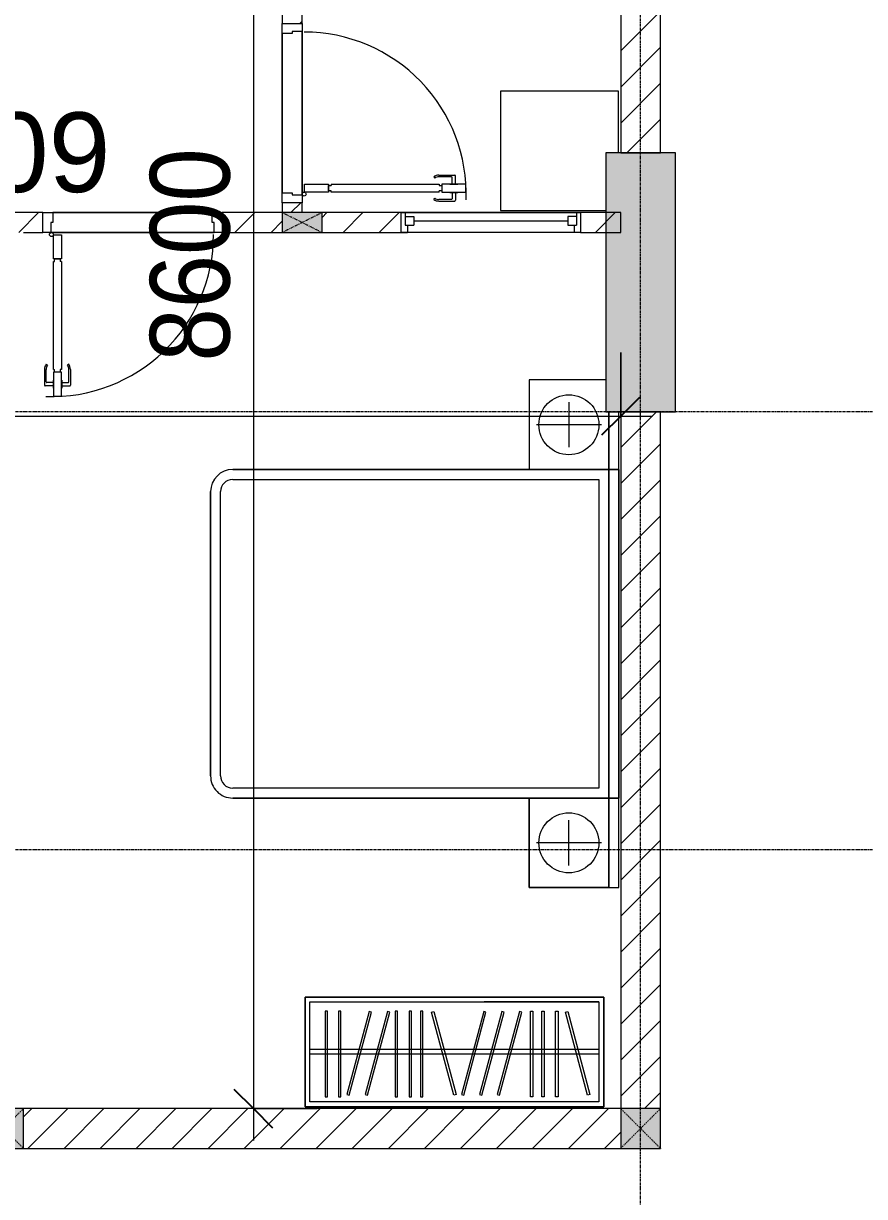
# Model space of a CAD drawing. Header units: millimetres. Extents: x 1591 to 239055, y -15958 to 83255.
# Drawn here: x 170132 to 174357, y 35296 to 41187 of the extents above; entities that cross this region are included whole.
import ezdxf

# ---------------------------------------------------------------- set-up
doc = ezdxf.new("R2010")
doc.units = ezdxf.units.MM
doc.linetypes.add('Dash', pattern=[6, 3, -3])
doc.linetypes.add('Grid Line', pattern=[22.225, 12.7, -3.175, 3.175, -3.175])
for name, color, linetype, lineweight in [('0-1', 250, 'Continuous', 5), ('A-ANNO-DIMS', 211, 'Continuous', 9), ('A-ANNO-DIMS-160', 211, 'Continuous', 9), ('A-AREA-IDEN', 2, 'Continuous', 9), ('A-DETL-GENF-1', 9, 'Continuous', 9), ('A-DOOR-1', 254, 'Continuous', 9), ('A-DOOR-2', 9, 'Continuous', 9), ('A-FLOR-1', 7, 'Continuous', 9), ('A-FLOR-2', 9, 'Continuous', 9), ('A-GLAZ-1', 254, 'Continuous', 9), ('A-GLAZ-2', 9, 'Continuous', 9), ('A-WALL-1', 253, 'Continuous', 18), ('A-WALL-2', 9, 'Continuous', 9), ('A-WALL-3', 113, 'Continuous', 18), ('A-WALL-PATT-1', 10, 'Continuous', 9), ('A-WALL-PATT-2', 111, 'Continuous', 9), ('G-IMPT-1', 254, 'Continuous', 9), ('I-FURN-1', 254, 'Continuous', 9), ('S-COLS', 52, 'Continuous', 9), ('S-COLS-1', 52, 'Continuous', 5), ('S-COLS-2', 250, 'Continuous', 18), ('S-COLS-3', 254, 'Continuous', 9), ('S-COLS-4', 253, 'Continuous', 18), ('S-COLS-5', 52, 'Continuous', 18), ('S-COLS-HDLN', 52, 'Dash', 9), ('S-COLS-HDLN-1', 9, 'Dash', 9), ('S-GRID-1', 1, 'Grid Line', 9)]:
    doc.layers.add(name, color=color, linetype=linetype, lineweight=lineweight)
doc.styles.add('Arial_13', font='arial_0.ttf', dxfattribs={"height": 400})
doc.styles.add('UTM Avo', font='UTM Avo.ttf', dxfattribs={"width": 0.9, "height": 400})
doc.dimstyles.new('1_Dim_chi_tiet_2_5', dxfattribs={"dimscale": 304.8, "dimtxt": 399.720379, "dimasz": 0.629921, "dimexe": 0.524934, "dimexo": 0.0625, "dimgap": 0.052493, "dimtad": 1, "dimdec": 0, "dimrnd": 5, "dimzin": 0, "dimdsep": 46, "dimtxsty": 'UTM Avo', "dimblk1": 'OBLIQUE', "dimblk2": 'OBLIQUE', "dimsah": 1, "dimcen": 0.09, "dimdle": 0.524934, "dimazin": 0, "dimtfac": 1, "dimtdec": 4, "dimtix": 1, "dimtmove": 0, "dimatfit": 3, "dimfxl": 1.049869, "dimfxlon": 1, "dimtvp": 1, "dimtolj": 1, "dimtzin": 0, "dimarcsym": 2})
pattern_1 = [(45, (0, 0), (-90.50967, 90.50967), [])]
pattern_2 = [(45, (95879.7, 0), (-90.50967, 90.50967), [])]

# ---------------------------------------------------------------- blocks, each defined once
blk = doc.blocks.new('NCV_TKTC_KET CAU_rvt-1-TKCS_MB TẦNG 6-8')
at = {"layer": 'S-COLS-1'}
blk.add_hatch(color=256, dxfattribs=at).paths.add_polyline_path([(77527.6, 39236.9), (77527.6, 40536.9), (77177.6, 40536.9), (77177.6, 39236.9)])
at = {"layer": 'A-FLOR-1'}
blk.add_line((77177.6, 40237.8), (75652.6, 40237.8), dxfattribs=at)
at = {"layer": 'S-COLS-2'}
for p, q in [((77527.6, 40536.9), (77177.6, 40536.9)), ((77177.6, 40536.9), (77177.6, 39236.9)), ((77527.6, 39236.9), (77527.6, 40536.9)), ((77177.6, 39236.9), (77527.6, 39236.9))]:
    blk.add_line(p, q, dxfattribs=at)
blk = doc.blocks.new('DOOR_CW_01 CANH MO-PANEL KINH - DIW_01-900x2200-CỬA GỖ VÂN LAMINATE-553375-TKCS_MB TẦNG 6-8')
at = {"layer": 'A-DETL-GENF-1'}
for p, q in [((-397, -182), (-397, -62)), ((-397, -62), (-357, -62)), ((-357, -62), (-357, -182)), ((-357, -182), (-397, -182)), ((-397, -196), (-391, -196)), ((-397, -738), (-397, -196)), ((-391, -196), (-391, -182)), ((-391, -182), (-363, -182)), ((-363, -182), (-363, -196)), ((-357, -196), (-363, -196)), ((-357, -196), (-357, -738)), ((-442, -737), (-442, -816.5)), ((-434, -799.5), (-434, -737)), ((-433.9, -711.2), (-427.3, -715.8)), ((-397, -738), (-391, -738)), ((-357, -752), (-397, -752)), ((-397, -752), (-397, -872)), ((-391, -752), (-391, -738)), ((-363, -752), (-391, -752)), ((-357, -738), (-363, -738)), ((-363, -738), (-363, -752)), ((-357, -872), (-357, -752)), ((-320.1, -711.2), (-326.7, -715.8)), ((-320, -799.5), (-320, -737)), ((-312, -737), (-312, -816.5)), ((-399, -820.5), (-438, -820.5)), ((-399, -803.5), (-430, -803.5)), ((-399, -792.2), (-399, -831.8)), ((-397, -792.2), (-399, -792.2)), ((-397, -792.2), (-397, -831.8)), ((-357, -792.2), (-357, -831.8)), ((-357, -792.2), (-355, -792.2)), ((-355, -792.2), (-355, -831.8)), ((-355, -803.5), (-324, -803.5)), ((-355, -820.5), (-316, -820.5)), ((-399, -831.8), (-397, -831.8)), ((-397, -872), (-357, -872)), ((-355, -831.8), (-357, -831.8))]:
    blk.add_line(p, q, dxfattribs=at)
blk.add_circle((-407, -60), 10, dxfattribs=at)
for centre, radius, start, end in [((-407, -60), 814, 268, 0), ((-397, -737), 45, 145, 180), ((-397, -737), 37, 145, 180), ((-357, -737), 37, 0, 35), ((-357, -737), 45, 360, 35), ((-438, -816.5), 4, 180, 270), ((-430, -799.5), 4, 180, 270), ((-324, -799.5), 4, 270, 0), ((-316, -816.5), 4, 270, 0)]:
    blk.add_arc(centre, radius, start, end, dxfattribs=at)
at = {"layer": 'A-DOOR-2'}
for p, q in [((-450, -50), (-450, 50)), ((-450, 50), (-400, 50)), ((-400, 50), (-400, 0)), ((400, 0), (400, 50)), ((400, 50), (450, 50)), ((450, 50), (450, -50)), ((-410, -50), (-450, -50)), ((-410, 0), (-410, -50)), ((-400, 0), (-410, 0)), ((-407, -50), (-382, -50)), ((410, 0), (400, 0)), ((410, -50), (410, 0)), ((450, -50), (410, -50))]:
    blk.add_line(p, q, dxfattribs=at)
blk = doc.blocks.new('M_Fixed - 900 x 1400-901190-TKCS_MB TẦNG 6-8')
at = {"layer": 'A-GLAZ-2'}
for p, q in [((-450, 63), (-431, 63)), ((-431, 63), (-431, 0)), ((431, 63), (431, 0)), ((448.9, 63), (431, 63)), ((-431, 44), (-387, 44)), ((-387, 44), (-387, 0)), ((-387, 22), (387, 22)), ((387, 44), (387, 0)), ((431, 44), (387, 44)), ((-450, -37), (-418, -37)), ((-431, 0), (-387, 0)), ((-418, 0), (-418, -37)), ((387, 0), (431, 0)), ((418, 0), (418, -37)), ((450, -37), (418, -37))]:
    blk.add_line(p, q, dxfattribs=at)
blk = doc.blocks.new('GIUONG NGU-2TAB-1600x2000 - GIUONG NGU-2TAB-1600x2000-V90-TKCS_MB TẦNG 6-8')
at = {"layer": 'I-FURN-1'}
for p, q in [((458.5, 0), (168.3, 0)), ((458.5, -50), (458.5, 0)), ((2108.2, 0), (458.5, 0)), ((458.5, 0), (458.5, -50)), ((458.5, 0), (2108.2, 0)), ((2108.2, -50), (2108.2, 0)), ((458.5, -50), (168.3, -50)), ((168.3, -50), (458.5, -50)), ((458.5, -50), (168.3, -50)), ((458.5, -450.3), (458.5, -50)), ((2108.2, -50), (458.5, -50)), ((458.5, -50), (458.5, -1938.9)), ((458.5, -50), (2108.2, -50)), ((458.5, -1938.9), (458.5, -50)), ((458.5, -450.3), (458.5, -50)), ((458.5, -50), (2108.2, -50)), ((2558.2, 0), (2108.2, 0)), ((2108.2, 0), (2108.2, -50)), ((2558.2, -50), (2108.2, -50)), ((2108.2, -50), (2108.2, -450.3)), ((2108.2, -1938.9), (2108.2, -50)), ((2108.2, -50), (2558.2, -50)), ((2108.2, -50), (2558.2, -50)), ((2108.2, -450.3), (2108.2, -50)), ((2108.2, -50), (2108.2, -1938.9)), ((2558.2, -50), (2558.2, 0)), ((2558.2, -450.3), (2558.2, -50)), ((2558.2, -50), (2558.2, -450.3)), ((8.5, -65), (8.5, -450.3)), ((8.5, -65), (8.5, -450.3)), ((233.5, -86.8), (233.5, -413.5)), ((508.5, -100), (2058.2, -100)), ((508.5, -1938.9), (508.5, -100)), ((2058.2, -100), (2058.2, -1938.9)), ((2333.2, -86.8), (2333.2, -413.5)), ((120.2, -250.2), (346.8, -250.2)), ((2446.5, -250.2), (2219.8, -250.2)), ((8.5, -450.3), (458.5, -450.3)), ((8.5, -450.3), (458.5, -450.3)), ((2108.2, -450.3), (2558.2, -450.3)), ((2558.2, -450.3), (2108.2, -450.3)), ((1997.1, -2000), (569.6, -2000)), ((569.6, -2050), (1997.1, -2050)), ((1997.1, -2050), (569.6, -2050))]:
    blk.add_line(p, q, dxfattribs=at)
for centre in [(233.5, -250.2), (2333.2, -250.2)]:
    blk.add_circle(centre, 150.7, dxfattribs=at)
for centre, radius, start, end in [((569.6, -1938.9), 111.1, 180, 270), ((569.6, -1938.9), 111.1, 180, 270), ((569.6, -1938.9), 61.1, 180, 270), ((1997.1, -1938.9), 111.1, 270, 360), ((1997.1, -1938.9), 61.1, 270, 0), ((1997.1, -1938.9), 111.1, 270, 0)]:
    blk.add_arc(centre, radius, start, end, dxfattribs=at)
blk = doc.blocks.new('TU QUAN AO-SUITE ROOM_3 - TU QUAN AO-SUITE ROOM_3-885817-TKCS_MB TẦNG 6-8')
at = {"layer": 'I-FURN-1'}
for p, q in [((0, 0), (-550, 0)), ((-550, 0), (-550, -1500)), ((-550, -1500), (-550, 0)), ((-550, 0), (0, 0)), ((0, -1500), (0, 0)), ((0, 0), (0, -1500)), ((-550, -24), (-550, -576)), ((-526, -24), (-24, -24)), ((-526, -1476), (-526, -24)), ((-526, -24), (-526, -600)), ((-287, -24), (-287, -576)), ((-263, -24), (-263, -576)), ((-24, -24), (-24, -1476)), ((-478.3, -181.1), (-61.3, -69.4)), ((-58.2, -80.9), (-475.2, -192.7)), ((-61.3, -69.4), (-58.2, -80.9)), ((-480.1, -229.7), (-50.1, -229.7)), ((-480.1, -241.7), (-480.1, -229.7)), ((-475.2, -192.7), (-478.3, -181.1)), ((-50.1, -229.7), (-50.1, -241.7)), ((-50.1, -241.7), (-480.1, -241.7)), ((-480.1, -299.2), (-50.1, -299.2)), ((-480.1, -311.2), (-480.1, -299.2)), ((-50.1, -311.2), (-480.1, -311.2)), ((-50.1, -299.2), (-50.1, -311.2)), ((-480.1, -356.4), (-50.1, -356.4)), ((-480.1, -368.4), (-480.1, -356.4)), ((-50.1, -368.4), (-480.1, -368.4)), ((-475.2, -411.5), (-478.3, -423.1)), ((-58.2, -523.3), (-475.2, -411.5)), ((-50.1, -356.4), (-50.1, -368.4)), ((-478.3, -423.1), (-61.3, -534.9)), ((-475.2, -500.3), (-478.3, -511.9)), ((-478.3, -511.9), (-61.3, -623.6)), ((-58.2, -612.1), (-475.2, -500.3)), ((-61.3, -534.9), (-58.2, -523.3)), ((-287, -576), (-287, -1476)), ((-263, -576), (-263, -1476)), ((-526, -1476), (-526, -600)), ((-475.2, -591.5), (-478.3, -603.1)), ((-478.3, -603.1), (-61.3, -714.9)), ((-58.2, -703.3), (-475.2, -591.5)), ((-61.3, -623.6), (-58.2, -612.1)), ((-61.3, -714.9), (-58.2, -703.3)), ((-478.3, -853.9), (-61.3, -742.1)), ((-58.2, -753.7), (-475.2, -865.5)), ((-61.3, -742.1), (-58.2, -753.7)), ((-475.2, -865.5), (-478.3, -853.9)), ((-480.1, -908.6), (-480.1, -920.6)), ((-480.1, -908.6), (-480.1, -920.6)), ((-50.1, -908.6), (-480.1, -908.6)), ((-480.1, -920.6), (-50.1, -920.6)), ((-50.1, -920.6), (-50.1, -908.6)), ((-480.1, -965.8), (-480.1, -977.8)), ((-480.1, -965.8), (-480.1, -977.8)), ((-50.1, -965.8), (-480.1, -965.8)), ((-480.1, -977.8), (-50.1, -977.8)), ((-50.1, -977.8), (-50.1, -965.8)), ((-480.1, -1035.3), (-480.1, -1047.3)), ((-480.1, -1035.3), (-480.1, -1047.3)), ((-50.1, -1035.3), (-480.1, -1035.3)), ((-480.1, -1047.3), (-50.1, -1047.3)), ((-50.1, -1047.3), (-50.1, -1035.3)), ((-475.2, -1075.3), (-478.3, -1086.9)), ((-478.3, -1086.9), (-61.3, -1198.6)), ((-58.2, -1187.1), (-475.2, -1075.3)), ((-475.2, -1166.5), (-478.3, -1178.1)), ((-478.3, -1178.1), (-61.3, -1289.9)), ((-58.2, -1278.3), (-475.2, -1166.5)), ((-61.3, -1198.6), (-58.2, -1187.1)), ((-61.3, -1289.9), (-58.2, -1278.3)), ((-480.1, -1320.5), (-480.1, -1332.5)), ((-480.1, -1320.5), (-480.1, -1332.5)), ((-50.1, -1320.5), (-480.1, -1320.5)), ((-480.1, -1332.5), (-50.1, -1332.5)), ((-50.1, -1332.5), (-50.1, -1320.5)), ((-480.1, -1386.9), (-480.1, -1398.9)), ((-480.1, -1386.9), (-480.1, -1398.9)), ((-50.1, -1386.9), (-480.1, -1386.9)), ((-480.1, -1398.9), (-50.1, -1398.9)), ((-50.1, -1398.9), (-50.1, -1386.9)), ((-550, -1500), (0, -1500)), ((0, -1500), (-550, -1500)), ((-24, -1476), (-526, -1476))]:
    blk.add_line(p, q, dxfattribs=at)
blk = doc.blocks.new('MAY GIAT - MAY GIAT_dwg-V92-TKCS_MB TẦNG 6-8')
at = {"layer": 'G-IMPT-1'}
blk.add_line((315, 596.6), (5, 596.6), dxfattribs=at)
at = {"layer": 'G-IMPT-1', "flags": 128}
blk.add_lwpolyline([(5, 596.6), (5, 2.3), (605, 2.3), (605, 531.6)], dxfattribs=at)
blk = doc.blocks.new('MAY GIAT - MAY GIAT-V93-TKCS_MB TẦNG 6-8')
at = {"layer": 'I-FURN-1'}
for p, q in [((5, 596.6), (5, 2.3)), ((315, 596.6), (5, 596.6)), ((605, 2.3), (605, 531.6)), ((5, 2.3), (605, 2.3))]:
    blk.add_line(p, q, dxfattribs=at)
blk.add_blockref('MAY GIAT - MAY GIAT_dwg-V92-TKCS_MB TẦNG 6-8', (0, 0))
blk = doc.blocks.new('G1_SOF - BO TRU - 100x200-745959-TKCS_MB TẦNG 6-8')
at = {"layer": 'S-COLS'}
blk.add_hatch(color=256, dxfattribs=at).paths.add_polyline_path([(-50, 100), (-50, -100), (50, -100), (50, 100)])
at = {"layer": 'S-COLS-4'}
for p, q in [((50, 100), (-50, 100)), ((-50, 100), (-50, -100)), ((50, -100), (50, 100)), ((-50, -100), (50, -100))]:
    blk.add_line(p, q, dxfattribs=at)
at = {"layer": 'S-COLS-HDLN-1'}
for p, q in [((50, 100), (-50, -100)), ((-50, 100), (50, -100))]:
    blk.add_line(p, q, dxfattribs=at)
blk = doc.blocks.new('DOOR_CW_01 CANH MO-PANEL KINH - DIG_01-900x2200-CỬA NHÔM KÍNH-901215-TKCS_MB TẦNG 6-8')
at = {"layer": 'A-DETL-GENF-1'}
for p, q in [((-397, -182), (-397, -62)), ((-397, -62), (-357, -62)), ((-357, -62), (-357, -182)), ((-357, -182), (-397, -182)), ((-397, -196), (-391, -196)), ((-397, -738), (-397, -196)), ((-391, -196), (-391, -182)), ((-391, -182), (-363, -182)), ((-363, -182), (-363, -196)), ((-357, -196), (-363, -196)), ((-357, -196), (-357, -738)), ((-442, -737), (-442, -816.5)), ((-434, -799.5), (-434, -737)), ((-433.9, -711.2), (-427.3, -715.8)), ((-397, -738), (-391, -738)), ((-357, -752), (-397, -752)), ((-397, -752), (-397, -872)), ((-391, -752), (-391, -738)), ((-363, -752), (-391, -752)), ((-357, -738), (-363, -738)), ((-363, -738), (-363, -752)), ((-357, -872), (-357, -752)), ((-320.1, -711.2), (-326.7, -715.8)), ((-320, -799.5), (-320, -737)), ((-312, -737), (-312, -816.5)), ((-399, -820.5), (-438, -820.5)), ((-399, -803.5), (-430, -803.5)), ((-399, -792.2), (-399, -831.8)), ((-397, -792.2), (-399, -792.2)), ((-397, -792.2), (-397, -831.8)), ((-357, -792.2), (-357, -831.8)), ((-357, -792.2), (-355, -792.2)), ((-355, -792.2), (-355, -831.8)), ((-355, -803.5), (-324, -803.5)), ((-355, -820.5), (-316, -820.5)), ((-399, -831.8), (-397, -831.8)), ((-397, -872), (-357, -872)), ((-355, -831.8), (-357, -831.8))]:
    blk.add_line(p, q, dxfattribs=at)
blk.add_circle((-407, -60), 10, dxfattribs=at)
for centre, radius, start, end in [((-407, -60), 814, 268, 0), ((-397, -737), 45, 145, 180), ((-397, -737), 37, 145, 180), ((-357, -737), 37, 0, 35), ((-357, -737), 45, 360, 35), ((-438, -816.5), 4, 180, 270), ((-430, -799.5), 4, 180, 270), ((-324, -799.5), 4, 270, 0), ((-316, -816.5), 4, 270, 0)]:
    blk.add_arc(centre, radius, start, end, dxfattribs=at)
at = {"layer": 'A-DOOR-2'}
for p, q in [((-450, -50), (-450, 50)), ((-450, 50), (-400, 50)), ((-400, 50), (-400, 0)), ((400, 0), (400, 50)), ((400, 50), (450, 50)), ((450, 50), (450, -50)), ((-410, -50), (-450, -50)), ((-410, 0), (-410, -50)), ((-400, 0), (-410, 0)), ((-407, -50), (-382, -50)), ((410, 0), (400, 0)), ((410, -50), (410, 0)), ((450, -50), (410, -50))]:
    blk.add_line(p, q, dxfattribs=at)
blk = doc.blocks.new('NCV_TKTC_TANG 6 - 8_rvt-2-TKCS_MB TẦNG 6-8')
at = {"layer": 'A-WALL-PATT-1'}
h = blk.add_hatch(dxfattribs=at)
h.set_pattern_fill('FP_1', color=256, style=0, pattern_type=2)
h.set_pattern_definition(pattern_1)
h.paths.add_polyline_path([(75652.6, 40236.9), (75652.6, 40286.9), (75552.6, 40286.9), (75552.6, 40236.9)])
h.paths.add_polyline_path([(75552.6, 41186.9), (75652.6, 41186.9), (75652.6, 41236.9), (75552.6, 41236.9)])
h = blk.add_hatch(dxfattribs=at)
h.set_pattern_fill('FP_1', color=256, style=0, pattern_type=2)
h.set_pattern_definition(pattern_1)
h.paths.add_polyline_path([(77050.5, 40136.9), (77252.6, 40136.9), (77252.6, 40236.9), (77050.5, 40236.9)])
h.paths.add_polyline_path([(76150.5, 40136.9), (76150.5, 40236.9), (75752.6, 40236.9), (75752.6, 40136.9)])
h.paths.add_polyline_path([(75552.6, 40136.9), (75552.6, 40236.9), (75250.5, 40236.9), (75250.5, 40136.9), (75458.1, 40136.9)])
h.paths.add_polyline_path([(74252.6, 40136.9), (74350.5, 40136.9), (74350.5, 40236.9), (74050.9, 40236.9), (74050.9, 40136.9), (74152.6, 40136.9)])
h.paths.add_polyline_path([(73040, 40136.9), (73250.9, 40136.9), (73250.9, 40236.9), (72452.6, 40236.9), (72452.6, 40136.9)])
at = {"layer": 'A-FLOR-2'}
for p, q in [((75552.6, 40336.9), (75552.6, 41136.9)), ((75552.6, 41136.9), (75552.6, 40336.9)), ((75652.6, 40326.9), (75652.6, 41146.9)), ((74400.5, 40236.9), (75200.5, 40236.9)), ((75200.5, 40236.9), (74400.5, 40236.9)), ((75210.5, 40136.9), (74390.5, 40136.9)), ((74390.5, 40136.9), (75210.5, 40136.9))]:
    blk.add_line(p, q, dxfattribs=at)
at = {"layer": 'A-WALL-1'}
for p, q in [((75552.6, 41236.9), (75552.6, 41186.9)), ((75552.6, 41186.9), (75652.6, 41186.9)), ((75652.6, 41186.9), (75652.6, 41236.9)), ((75552.6, 40286.9), (75552.6, 40236.9)), ((75652.6, 40286.9), (75552.6, 40286.9)), ((75652.6, 40236.9), (75652.6, 40286.9)), ((74350.5, 40236.9), (74050.9, 40236.9)), ((74350.5, 40136.9), (74350.5, 40236.9)), ((75552.6, 40236.9), (75250.5, 40236.9)), ((75250.5, 40236.9), (75250.5, 40136.9)), ((76150.5, 40236.9), (75752.6, 40236.9)), ((76150.5, 40136.9), (76150.5, 40236.9)), ((77252.6, 40236.9), (77050.5, 40236.9)), ((77050.5, 40236.9), (77050.5, 40136.9)), ((77252.6, 40136.9), (77252.6, 40236.9)), ((74252.6, 40136.9), (74350.5, 40136.9)), ((75250.5, 40136.9), (75552.6, 40136.9)), ((75752.6, 40136.9), (76150.5, 40136.9)), ((77050.5, 40136.9), (77252.6, 40136.9))]:
    blk.add_line(p, q, dxfattribs=at)
at = {"layer": 'A-WALL-2'}
for p, q in [((75552.6, 40336.9), (75552.6, 41136.9)), ((75652.6, 41146.9), (75652.6, 40326.9)), ((74400.5, 40236.9), (75200.5, 40236.9)), ((76150.5, 40236.9), (77050.5, 40236.9)), ((75210.5, 40136.9), (74390.5, 40136.9)), ((77050.5, 40136.9), (76150.5, 40136.9))]:
    blk.add_line(p, q, dxfattribs=at)
at = {"layer": 'A-DOOR-1', "rotation": 89.99999999999892}
blk.add_blockref('DOOR_CW_01 CANH MO-PANEL KINH - DIG_01-900x2200-CỬA NHÔM KÍNH-901215-TKCS_MB TẦNG 6-8', (75602.6, 40736.9), dxfattribs=at)
at = {"layer": 'A-DOOR-1'}
blk.add_blockref('DOOR_CW_01 CANH MO-PANEL KINH - DIW_01-900x2200-CỬA GỖ VÂN LAMINATE-553375-TKCS_MB TẦNG 6-8', (74800.5, 40186.9), dxfattribs=at)
at = {"layer": 'A-GLAZ-1'}
blk.add_blockref('M_Fixed - 900 x 1400-901190-TKCS_MB TẦNG 6-8', (76600.5, 40173.9), dxfattribs=at)
at = {"layer": 'I-FURN-1'}
for name, p, rotation in [('MAY GIAT - MAY GIAT-V93-TKCS_MB TẦNG 6-8', (76645.9, 40851.9), 269.9999999999998), ('GIUONG NGU-2TAB-1600x2000 - GIUONG NGU-2TAB-1600x2000-V90-TKCS_MB TẦNG 6-8', (77242.6, 39405.2), 270.0000000000005), ('TU QUAN AO-SUITE ROOM_3 - TU QUAN AO-SUITE ROOM_3-885817-TKCS_MB TẦNG 6-8', (77167.6, 35746.9), 269.9999999999996)]:
    blk.add_blockref(name, p, dxfattribs=dict(at, rotation=rotation))
at = {"layer": 'S-COLS-3', "rotation": 269.9999999999993}
blk.add_blockref('G1_SOF - BO TRU - 100x200-745959-TKCS_MB TẦNG 6-8', (75652.6, 40186.9), dxfattribs=at)
blk = doc.blocks.new('G1_SOF - BO TRU - 200x200-3056268-TKCS_MB TẦNG 6-8')
at = {"layer": 'S-COLS'}
blk.add_hatch(color=256, dxfattribs=at).paths.add_polyline_path([(100, -100), (100, 100), (-100, 100), (-100, -100)])
at = {"layer": 'S-COLS-5'}
for p, q in [((100, 100), (-100, 100)), ((-100, 100), (-100, -100)), ((100, -100), (100, 100)), ((-100, -100), (100, -100))]:
    blk.add_line(p, q, dxfattribs=at)
at = {"layer": 'S-COLS-HDLN'}
for p, q in [((100, 100), (-100, -100)), ((-100, 100), (100, -100))]:
    blk.add_line(p, q, dxfattribs=at)
blk = doc.blocks.new('DIMBLOCK107-TKCS_MB TẦNG 6-8')
at = {"layer": 'A-ANNO-DIMS-160'}
for p, q in [((165132.3, 39534.8), (165132.3, 39054.8)), ((165132.3, 39214.8), (165132.3, 39534.8)), ((173132.3, 39534.8), (173132.3, 39054.8)), ((173132.3, 39214.8), (173132.3, 39534.8)), ((164972.3, 39214.8), (173292.3, 39214.8))]:
    blk.add_line(p, q, dxfattribs=at)
at = {"layer": 'A-ANNO-DIMS-160', "lineweight": 25}
for p, q in [((165132.3, 39214.8), (165228.3, 39310.8)), ((173132.3, 39214.8), (173228.3, 39310.8)), ((165132.3, 39214.8), (165036.3, 39118.8)), ((173132.3, 39214.8), (173036.3, 39118.8))]:
    blk.add_line(p, q, dxfattribs=at)
at = {"layer": 'A-ANNO-DIMS-160', "color": 0, "insert": (168584.5, 39734.4), "char_height": 400, "width": 1314.636, "attachment_point": 1, "line_spacing_factor": 1.110334, "style": 'UTM Avo'}
blk.add_mtext('8000', dxfattribs=at)
blk = doc.blocks.new('_Oblique')
at = {"color": 0, "linetype": 'ByBlock', "lineweight": -2}
blk.add_line((-0.5, -0.5), (0.5, 0.5), dxfattribs=at)
blk = doc.blocks.new('DIMBLOCK152-TKCS_MB TẦNG 6-8')
at = {"layer": 'A-ANNO-DIMS-160'}
for p, q in [((171287.6, 44496.1), (171287.6, 35577.4)), ((171607.6, 44336.1), (171127.6, 44336.1)), ((171287.6, 44336.1), (171607.6, 44336.1)), ((171607.6, 35737.4), (171127.6, 35737.4)), ((171287.6, 35737.4), (171607.6, 35737.4))]:
    blk.add_line(p, q, dxfattribs=at)
at = {"layer": 'A-ANNO-DIMS-160', "lineweight": 25}
for p, q in [((171287.6, 44336.1), (171191.6, 44432.1)), ((171287.6, 44336.1), (171383.6, 44240.1)), ((171287.6, 35737.4), (171191.6, 35833.4)), ((171287.6, 35737.4), (171383.6, 35641.4))]:
    blk.add_line(p, q, dxfattribs=at)
at = {"layer": 'A-ANNO-DIMS-160', "color": 0, "insert": (170768, 39489), "char_height": 400, "width": 1314.636, "attachment_point": 1, "rotation": 90, "line_spacing_factor": 1.110334, "style": 'UTM Avo'}
blk.add_mtext('8600', dxfattribs=at)

msp = doc.modelspace()

# ---------------------------------------------------------------- hatches: boundary and pattern name
at = {"layer": 'A-WALL-PATT-2'}
h = msp.add_hatch(dxfattribs=at)
h.set_pattern_fill('FP_1', color=256, style=0, pattern_type=2)
h.set_pattern_definition(pattern_2)
h.paths.add_polyline_path([(173332.3, 40536.9), (173332.3, 43936.9), (173132.3, 43936.9), (173132.3, 40536.9)])
h = msp.add_hatch(dxfattribs=at)
h.set_pattern_fill('FP_1', color=256, style=0, pattern_type=2)
h.set_pattern_definition(pattern_2)
h.paths.add_polyline_path([(173132.3, 35737.4), (173332.3, 35737.4), (173332.3, 39236.9), (173132.3, 39236.9), (173132.3, 38434.7)])
h = msp.add_hatch(dxfattribs=at)
h.set_pattern_fill('FP_1', color=256, style=0, pattern_type=2)
h.set_pattern_definition(pattern_2)
h.paths.add_polyline_path([(172949.8, 35537.4), (173132.3, 35537.4), (173132.3, 35737.4), (170132.6, 35737.4), (170132.6, 35537.4)])
h.paths.add_polyline_path([(169725.8, 35537.4), (169932.6, 35537.4), (169932.6, 35737.4), (167982.3, 35737.4), (167982.3, 35537.4), (168919.7, 35537.4)])
h.paths.add_polyline_path([(161932.6, 35537.4), (162082.3, 35537.4), (162082.3, 35737.4), (161932.6, 35737.4), (161932.6, 35543.2)])
h.paths.add_polyline_path([(161732.6, 35537.4), (161732.6, 35737.4), (156932.3, 35737.4), (156932.3, 35537.4), (161665.6, 35537.4)])
h.paths.add_polyline_path([(163277.7, 35537.4), (164932.3, 35537.4), (164932.3, 35737.4), (163172.3, 35737.4), (163172.3, 35537.4)])
h.paths.add_polyline_path([(166501.7, 35537.4), (166892.3, 35537.4), (166892.3, 35737.4), (165132.3, 35737.4), (165132.3, 35537.4)])
h.paths.add_polyline_path([(155217.5, 35537.4), (156732.3, 35537.4), (156732.3, 35737.4), (154972.3, 35737.4), (154972.3, 35537.4)])
h.paths.add_polyline_path([(152332.3, 35537.4), (152332.3, 35737.4), (148732.3, 35737.4), (148732.3, 35537.4), (151993.5, 35537.4)])
h.paths.add_polyline_path([(153605.5, 35537.4), (153882.3, 35537.4), (153882.3, 35737.4), (152532.3, 35737.4), (152532.3, 35537.4), (152799.5, 35537.4)])
h.paths.add_polyline_path([(148532.3, 35537.4), (148532.3, 35737.4), (148382.3, 35737.4), (148382.3, 35537.4)])
h.paths.add_polyline_path([(147292.3, 35537.4), (147292.3, 35737.4), (145532.6, 35737.4), (145532.6, 35537.4), (147157.4, 35537.4)])
h.paths.add_polyline_path([(142321.4, 35537.4), (145332.6, 35537.4), (145332.6, 35737.4), (140532.3, 35737.4), (140532.3, 35537.4), (141515.4, 35537.4)])

# ---------------------------------------------------------------- linework, layer by layer
at = {"layer": 'A-WALL-3'}
for p, q in [((173132.3, 43936.9), (173132.3, 40536.9)), ((173332.3, 40536.9), (173332.3, 43936.9)), ((173132.3, 40536.9), (173332.3, 40536.9)), ((173132.3, 39236.9), (173132.3, 35737.4)), ((173332.3, 39236.9), (173132.3, 39236.9)), ((173332.3, 35737.4), (173332.3, 39236.9)), ((173132.3, 35737.4), (170132.6, 35737.4)), ((170132.6, 35537.4), (173132.3, 35537.4))]:
    msp.add_line(p, q, dxfattribs=at)
at = {"layer": 'S-GRID-1'}
for p, q in [((173232.3, 19149.4), (173232.3, 77012.5)), ((223800.6, 39236.9), (130306.5, 39236.9)), ((223800.6, 37036.9), (130306.5, 37036.9))]:
    msp.add_line(p, q, dxfattribs=at)

# ---------------------------------------------------------------- block references
at = {"layer": '0-1'}
for name in ['NCV_TKTC_KET CAU_rvt-1-TKCS_MB TẦNG 6-8', 'NCV_TKTC_TANG 6 - 8_rvt-2-TKCS_MB TẦNG 6-8']:
    msp.add_blockref(name, (95879.7, 0), dxfattribs=at)
at = {"layer": 'S-COLS'}
for p in [(170032.6, 35637.4), (173232.3, 35637.4)]:
    msp.add_blockref('G1_SOF - BO TRU - 200x200-3056268-TKCS_MB TẦNG 6-8', p, dxfattribs=at)

# ---------------------------------------------------------------- texts
at = {"layer": 'A-AREA-IDEN', "insert": (169451.2, 40334.5), "char_height": 400, "width": 2233.6, "attachment_point": 8, "line_spacing_factor": 0.936439, "style": 'Arial_13'}
msp.add_mtext('\\pt8,16,24,32,40,48,56,64,72,80,88,96,104,112,120,128,136,144,152,160,168,176,184,192,200,208,216,224,232,240,248,256;A2.08.09', dxfattribs=at)

# ---------------------------------------------------------------- dimensions: what is measured, and where the dimension line sits
at = {"layer": 'A-ANNO-DIMS'}
dim = msp.add_linear_dim(base=(171287.6, 35737.4), p1=(171607.6, 44336.1), p2=(171607.6, 35737.4), angle=90, dimstyle='1_Dim_chi_tiet_2_5', override={"dimpost": '<>', "dimfxl": 8598.760351}, dxfattribs=at)
dim.commit()
dim.dimension.update_dxf_attribs({"geometry": 'DIMBLOCK152-TKCS_MB TẦNG 6-8', "text_midpoint": (171064.6, 40036.7)})
dim = msp.add_linear_dim(base=(173132.3, 39214.8), p1=(165132.3, 39534.8), p2=(173132.3, 39534.8), dimstyle='1_Dim_chi_tiet_2_5', override={"dimpost": '<>', "dimfxl": 8000}, dxfattribs=at)
dim.commit()
dim.dimension.update_dxf_attribs({"geometry": 'DIMBLOCK107-TKCS_MB TẦNG 6-8', "text_midpoint": (169132.3, 39437.8)})

doc.saveas('drawing.dxf')
